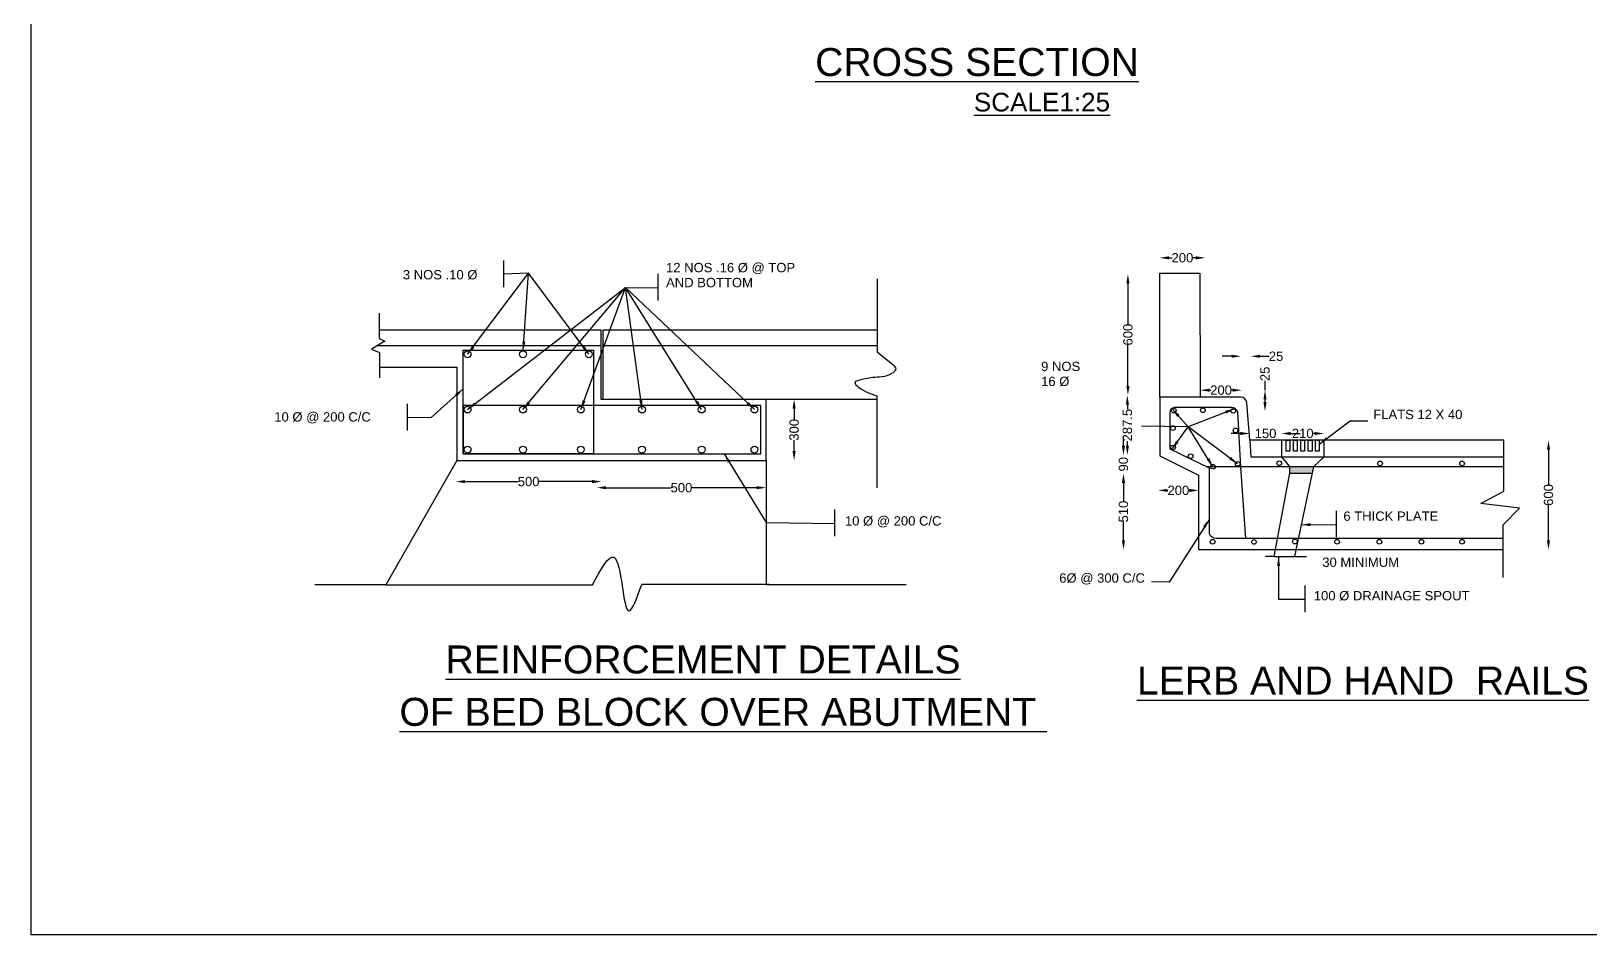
# Model space of a CAD drawing. Header units: millimetres. Extents: x -53215714 to -53198821, y 22130874 to 22141827.
# Drawn here: x -53215714 to -53207363, y 22130874 to 22135719 of the extents above; entities that cross this region are included whole.
import ezdxf

# ---------------------------------------------------------------- set-up
doc = ezdxf.new("R2010")
doc.units = ezdxf.units.MM
doc.header["$MEASUREMENT"] = 0
doc.header["$PDMODE"] = 32
doc.header["$PDSIZE"] = 28
for name, color, linetype in [('DIMENSION', 7, 'Continuous'), ('DRAWING', 2, 'Continuous'), ('TEXT', 7, 'Continuous')]:
    doc.layers.add(name, color=color, linetype=linetype)
doc.styles.get("Standard").update_dxf_attribs({"font": 'arial.ttf', "height": 50})
doc.dimstyles.get("Standard").update_dxf_attribs({"dimtxt": 50, "dimasz": 50, "dimexe": 0.18, "dimexo": 0.0625, "dimgap": 0.09, "dimtad": 0, "dimdec": 0, "dimzin": 0, "dimdsep": 46, "dimtxsty": 'Standard', "dimcen": 0.09, "dimse1": 1, "dimse2": 1, "dimadec": 0, "dimazin": 0, "dimtfac": 1, "dimtdec": 0, "dimtofl": 0, "dimtmove": 0, "dimatfit": 3, "dimfxl": 1, "dimtolj": 1, "dimtzin": 0, "dimarcsym": 0})

# ---------------------------------------------------------------- blocks, each defined once
blk = doc.blocks.new('*D89')
at = {"layer": 'Defpoints', "color": 0, "transparency": 16777216}
for p in [(-53213438.9, 22133298.5), (-53212658.3, 22133304), (-53212658.3, 22133298.5)]:
    blk.add_point(p, dxfattribs=at)
at = {"layer": 'DIMENSION', "color": 0, "lineweight": -2, "transparency": 16777216}
for p, q in [((-53213388.9, 22133304), (-53213103.8, 22133304)), ((-53212708.3, 22133304), (-53212993.4, 22133304))]:
    blk.add_line(p, q, dxfattribs=at)
at = {"layer": 'DIMENSION', "color": 0, "transparency": 16777216}
for points in [[(-53213388.9, 22133312.3), (-53213388.9, 22133295.6), (-53213438.9, 22133304)], [(-53212708.3, 22133312.3), (-53212708.3, 22133295.6), (-53212658.3, 22133304)]]:
    blk.add_solid(points, dxfattribs=at)
at = {"layer": 'DIMENSION', "color": 0, "transparency": 16777216, "insert": (-53213048.6, 22133304), "char_height": 50, "attachment_point": 5}
blk.add_mtext('\\A1;500', dxfattribs=at)
blk = doc.blocks.new('*D90')
at = {"layer": 'Defpoints', "color": 0, "transparency": 16777216}
for p in [(-53212683.3, 22133299.8), (-53211776.6, 22133271.2), (-53211776.6, 22133271.2)]:
    blk.add_point(p, dxfattribs=at)
at = {"layer": 'DIMENSION', "color": 0, "lineweight": -2, "transparency": 16777216}
for p, q in [((-53212633.3, 22133271.2), (-53212285.2, 22133271.2)), ((-53211826.6, 22133271.2), (-53212174.7, 22133271.2))]:
    blk.add_line(p, q, dxfattribs=at)
at = {"layer": 'DIMENSION', "color": 0, "transparency": 16777216}
for points in [[(-53212633.3, 22133279.6), (-53212633.3, 22133262.9), (-53212683.3, 22133271.2)], [(-53211826.6, 22133279.6), (-53211826.6, 22133262.9), (-53211776.6, 22133271.2)]]:
    blk.add_solid(points, dxfattribs=at)
at = {"layer": 'DIMENSION', "color": 0, "transparency": 16777216, "insert": (-53212229.9, 22133271.2), "char_height": 50, "attachment_point": 5}
blk.add_mtext('\\A1;500', dxfattribs=at)
blk = doc.blocks.new('*D91')
at = {"layer": 'Defpoints', "color": 0, "transparency": 16777216}
for p in [(-53211776.6, 22133745.6), (-53211626.1, 22133745.6), (-53211776.6, 22133417.5)]:
    blk.add_point(p, dxfattribs=at)
at = {"layer": 'DIMENSION', "color": 0, "lineweight": -2, "transparency": 16777216}
for p, q in [((-53211626.1, 22133695.6), (-53211626.1, 22133636.7)), ((-53211626.1, 22133467.5), (-53211626.1, 22133526.3))]:
    blk.add_line(p, q, dxfattribs=at)
at = {"layer": 'DIMENSION', "color": 0, "transparency": 16777216}
for points in [[(-53211634.4, 22133695.6), (-53211617.8, 22133695.6), (-53211626.1, 22133745.6)], [(-53211634.4, 22133467.5), (-53211617.8, 22133467.5), (-53211626.1, 22133417.5)]]:
    blk.add_solid(points, dxfattribs=at)
at = {"layer": 'DIMENSION', "color": 0, "transparency": 16777216, "insert": (-53211626.1, 22133581.5), "char_height": 50, "attachment_point": 5, "rotation": 90}
blk.add_mtext('\\A1;300', dxfattribs=at)
blk = doc.blocks.new('*D92')
at = {"layer": 'Defpoints', "color": 0, "transparency": 16777216}
for p in [(-53209675.8, 22133256.8), (-53209675.8, 22133253.8), (-53209458.6, 22133253.8)]:
    blk.add_point(p, dxfattribs=at)
at = {"layer": 'DIMENSION', "color": 0, "lineweight": -2, "transparency": 16777216}
for p, q in [((-53209625.8, 22133256.8), (-53209622.9, 22133256.8)), ((-53209508.6, 22133256.8), (-53209511.6, 22133256.8))]:
    blk.add_line(p, q, dxfattribs=at)
at = {"layer": 'DIMENSION', "color": 0, "transparency": 16777216}
for points in [[(-53209625.8, 22133265.1), (-53209625.8, 22133248.5), (-53209675.8, 22133256.8)], [(-53209508.6, 22133265.1), (-53209508.6, 22133248.5), (-53209458.6, 22133256.8)]]:
    blk.add_solid(points, dxfattribs=at)
at = {"layer": 'DIMENSION', "color": 0, "transparency": 16777216, "insert": (-53209567.2, 22133256.8), "char_height": 50, "attachment_point": 5}
blk.add_mtext('\\A1;200', dxfattribs=at)
blk = doc.blocks.new('*D93')
at = {"layer": 'Defpoints', "color": 0, "transparency": 16777216}
for p in [(-53209867.4, 22133347.2), (-53209867.4, 22132938.9), (-53209861.4, 22132938.9)]:
    blk.add_point(p, dxfattribs=at)
at = {"layer": 'DIMENSION', "color": 0, "lineweight": -2, "transparency": 16777216}
for p, q in [((-53209861.4, 22133297.2), (-53209861.4, 22133198.3)), ((-53209861.4, 22132988.9), (-53209861.4, 22133087.8))]:
    blk.add_line(p, q, dxfattribs=at)
at = {"layer": 'DIMENSION', "color": 0, "transparency": 16777216}
for points in [[(-53209869.7, 22133297.2), (-53209853, 22133297.2), (-53209861.4, 22133347.2)], [(-53209869.7, 22132988.9), (-53209853, 22132988.9), (-53209861.4, 22132938.9)]]:
    blk.add_solid(points, dxfattribs=at)
at = {"layer": 'DIMENSION', "color": 0, "transparency": 16777216, "insert": (-53209861.4, 22133143.1), "char_height": 50, "attachment_point": 5, "rotation": 90}
blk.add_mtext('\\A1;510', dxfattribs=at)
blk = doc.blocks.new('*D94')
at = {"layer": 'Defpoints', "color": 0, "transparency": 16777216}
for p in [(-53209858.6, 22133446.1), (-53209861.4, 22133347.2), (-53209861.4, 22133347.2)]:
    blk.add_point(p, dxfattribs=at)
at = {"layer": 'DIMENSION', "color": 0, "lineweight": -2, "transparency": 16777216}
for p, q in [((-53209861.4, 22133496.1), (-53209861.4, 22133546.1)), ((-53209861.4, 22133297.2), (-53209861.4, 22133247.2))]:
    blk.add_line(p, q, dxfattribs=at)
at = {"layer": 'DIMENSION', "color": 0, "transparency": 16777216}
for points in [[(-53209869.7, 22133496.1), (-53209853, 22133496.1), (-53209861.4, 22133446.1)], [(-53209869.7, 22133297.2), (-53209853, 22133297.2), (-53209861.4, 22133347.2)]]:
    blk.add_solid(points, dxfattribs=at)
at = {"layer": 'DIMENSION', "color": 0, "transparency": 16777216, "insert": (-53209861.4, 22133396.7), "char_height": 50, "attachment_point": 5, "rotation": 90}
blk.add_mtext('\\A1;90', dxfattribs=at)
blk = doc.blocks.new('*D95')
at = {"layer": 'Defpoints', "color": 0, "transparency": 16777216}
for p in [(-53209861.4, 22133767.1), (-53209840.5, 22133767.1), (-53209861.4, 22133446.1)]:
    blk.add_point(p, dxfattribs=at)
at = {"layer": 'DIMENSION', "color": 0, "lineweight": -2, "transparency": 16777216}
for p, q in [((-53209840.5, 22133717.1), (-53209840.5, 22133691.7)), ((-53209840.5, 22133496.1), (-53209840.5, 22133521.5))]:
    blk.add_line(p, q, dxfattribs=at)
at = {"layer": 'DIMENSION', "color": 0, "transparency": 16777216}
for points in [[(-53209848.8, 22133717.1), (-53209832.1, 22133717.1), (-53209840.5, 22133767.1)], [(-53209848.8, 22133496.1), (-53209832.1, 22133496.1), (-53209840.5, 22133446.1)]]:
    blk.add_solid(points, dxfattribs=at)
at = {"layer": 'DIMENSION', "color": 0, "transparency": 16777216, "insert": (-53209840.5, 22133606.6), "char_height": 50, "attachment_point": 5, "rotation": 90}
blk.add_mtext('\\A1;287.5', dxfattribs=at)
blk = doc.blocks.new('*D96')
at = {"layer": 'Defpoints', "color": 0, "transparency": 16777216}
for p in [(-53209840.5, 22134416.2), (-53209837.6, 22134416.2), (-53209840.5, 22133767.1)]:
    blk.add_point(p, dxfattribs=at)
at = {"layer": 'DIMENSION', "color": 0, "lineweight": -2, "transparency": 16777216}
for p, q in [((-53209837.6, 22134366.2), (-53209837.6, 22134147)), ((-53209837.6, 22133817.1), (-53209837.6, 22134036.3))]:
    blk.add_line(p, q, dxfattribs=at)
at = {"layer": 'DIMENSION', "color": 0, "transparency": 16777216}
for points in [[(-53209845.9, 22134366.2), (-53209829.3, 22134366.2), (-53209837.6, 22134416.2)], [(-53209845.9, 22133817.1), (-53209829.3, 22133817.1), (-53209837.6, 22133767.1)]]:
    blk.add_solid(points, dxfattribs=at)
at = {"layer": 'DIMENSION', "color": 0, "transparency": 16777216, "insert": (-53209837.6, 22134091.6), "char_height": 50, "attachment_point": 5, "rotation": 90}
blk.add_mtext('\\A1;600', dxfattribs=at)
blk = doc.blocks.new('*D97')
at = {"layer": 'Defpoints', "color": 0, "transparency": 16777216}
for p in [(-53209424.3, 22134503.6), (-53209667, 22134420.4), (-53209424.3, 22134420.4)]:
    blk.add_point(p, dxfattribs=at)
at = {"layer": 'DIMENSION', "color": 0, "lineweight": -2, "transparency": 16777216}
for p, q in [((-53209617, 22134503.6), (-53209601.3, 22134503.6)), ((-53209474.3, 22134503.6), (-53209490, 22134503.6))]:
    blk.add_line(p, q, dxfattribs=at)
at = {"layer": 'DIMENSION', "color": 0, "transparency": 16777216}
for points in [[(-53209617, 22134511.9), (-53209617, 22134495.3), (-53209667, 22134503.6)], [(-53209474.3, 22134511.9), (-53209474.3, 22134495.3), (-53209424.3, 22134503.6)]]:
    blk.add_solid(points, dxfattribs=at)
at = {"layer": 'DIMENSION', "color": 0, "transparency": 16777216, "insert": (-53209545.7, 22134503.6), "char_height": 50, "attachment_point": 5}
blk.add_mtext('\\A1;200', dxfattribs=at)
blk = doc.blocks.new('*D98')
at = {"layer": 'Defpoints', "color": 0, "transparency": 16777216}
for p in [(-53209449.9, 22133786.5), (-53209226.9, 22133793.9), (-53209226.9, 22133786.5)]:
    blk.add_point(p, dxfattribs=at)
at = {"layer": 'DIMENSION', "color": 0, "lineweight": -2, "transparency": 16777216}
for p, q in [((-53209399.9, 22133793.9), (-53209394.1, 22133793.9)), ((-53209276.9, 22133793.9), (-53209282.7, 22133793.9))]:
    blk.add_line(p, q, dxfattribs=at)
at = {"layer": 'DIMENSION', "color": 0, "transparency": 16777216}
for points in [[(-53209399.9, 22133802.2), (-53209399.9, 22133785.5), (-53209449.9, 22133793.9)], [(-53209276.9, 22133802.2), (-53209276.9, 22133785.5), (-53209226.9, 22133793.9)]]:
    blk.add_solid(points, dxfattribs=at)
at = {"layer": 'DIMENSION', "color": 0, "transparency": 16777216, "insert": (-53209338.4, 22133793.9), "char_height": 50, "attachment_point": 5}
blk.add_mtext('\\A1;200', dxfattribs=at)
blk = doc.blocks.new('*D99')
at = {"layer": 'Defpoints', "color": 0, "transparency": 16777216}
for p in [(-53209180.3, 22133975.7), (-53209232.6, 22133756.1), (-53209180.3, 22133756.1)]:
    blk.add_point(p, dxfattribs=at)
at = {"layer": 'DIMENSION', "color": 0, "lineweight": -2, "transparency": 16777216}
for p, q in [((-53209282.6, 22133975.7), (-53209332.6, 22133975.7)), ((-53209130.3, 22133975.7), (-53209080.3, 22133975.7))]:
    blk.add_line(p, q, dxfattribs=at)
at = {"layer": 'DIMENSION', "color": 0, "transparency": 16777216}
for points in [[(-53209282.6, 22133984.1), (-53209282.6, 22133967.4), (-53209232.6, 22133975.7)], [(-53209130.3, 22133984.1), (-53209130.3, 22133967.4), (-53209180.3, 22133975.7)]]:
    blk.add_solid(points, dxfattribs=at)
at = {"layer": 'DIMENSION', "color": 0, "transparency": 16777216, "insert": (-53209043.8, 22133975.7), "char_height": 50, "attachment_point": 5}
blk.add_mtext('\\A1;25', dxfattribs=at)
blk = doc.blocks.new('*D100')
at = {"layer": 'Defpoints', "color": 0, "transparency": 16777216}
for p in [(-53209103, 22133794.9), (-53209103, 22133794.9), (-53209103, 22133680.7)]:
    blk.add_point(p, dxfattribs=at)
at = {"layer": 'DIMENSION', "color": 0, "lineweight": -2, "transparency": 16777216}
for p, q in [((-53209103, 22133794.9), (-53209103, 22133844.9)), ((-53209103, 22133730.7), (-53209103, 22133744.9))]:
    blk.add_line(p, q, dxfattribs=at)
at = {"layer": 'DIMENSION', "color": 0, "transparency": 16777216}
for points in [[(-53209111.4, 22133744.9), (-53209094.7, 22133744.9), (-53209103, 22133794.9)], [(-53209111.4, 22133730.7), (-53209094.7, 22133730.7), (-53209103, 22133680.7)]]:
    blk.add_solid(points, dxfattribs=at)
at = {"layer": 'DIMENSION', "color": 0, "transparency": 16777216, "insert": (-53209103, 22133881.5), "char_height": 50, "attachment_point": 5, "rotation": 90}
blk.add_mtext('\\A1;25', dxfattribs=at)
blk = doc.blocks.new('*D101')
at = {"layer": 'Defpoints', "color": 0, "transparency": 16777216}
for p in [(-53209185.1, 22133525.3), (-53209015.3, 22133561.8), (-53209015.3, 22133525.3)]:
    blk.add_point(p, dxfattribs=at)
at = {"layer": 'DIMENSION', "color": 0, "lineweight": -2, "transparency": 16777216}
for p, q in [((-53209235.1, 22133561.8), (-53209285.1, 22133561.8)), ((-53208965.3, 22133561.8), (-53208915.3, 22133561.8))]:
    blk.add_line(p, q, dxfattribs=at)
at = {"layer": 'DIMENSION', "color": 0, "transparency": 16777216}
for points in [[(-53209235.1, 22133570.1), (-53209235.1, 22133553.4), (-53209185.1, 22133561.8)], [(-53208965.3, 22133570.1), (-53208965.3, 22133553.4), (-53209015.3, 22133561.8)]]:
    blk.add_solid(points, dxfattribs=at)
at = {"layer": 'DIMENSION', "color": 0, "transparency": 16777216, "insert": (-53209100.2, 22133561.8), "char_height": 50, "attachment_point": 5}
blk.add_mtext('\\A1;150', dxfattribs=at)
blk = doc.blocks.new('*D102')
at = {"layer": 'Defpoints', "color": 0, "transparency": 16777216}
for p in [(-53209015.3, 22133525.3), (-53208786.6, 22133561.8), (-53208786.6, 22133525.3)]:
    blk.add_point(p, dxfattribs=at)
at = {"layer": 'DIMENSION', "color": 0, "lineweight": -2, "transparency": 16777216}
for p, q in [((-53208965.3, 22133561.8), (-53208956.6, 22133561.8)), ((-53208836.6, 22133561.8), (-53208845.3, 22133561.8))]:
    blk.add_line(p, q, dxfattribs=at)
at = {"layer": 'DIMENSION', "color": 0, "transparency": 16777216}
for points in [[(-53208965.3, 22133570.1), (-53208965.3, 22133553.4), (-53209015.3, 22133561.8)], [(-53208836.6, 22133570.1), (-53208836.6, 22133553.4), (-53208786.6, 22133561.8)]]:
    blk.add_solid(points, dxfattribs=at)
at = {"layer": 'DIMENSION', "color": 0, "transparency": 16777216, "insert": (-53208901, 22133561.8), "char_height": 50, "attachment_point": 5}
blk.add_mtext('\\A1;210', dxfattribs=at)
blk = doc.blocks.new('*D103')
at = {"layer": 'Defpoints', "color": 0, "transparency": 16777216}
for p in [(-53207823.9, 22133525.3), (-53207823.9, 22132939), (-53207584, 22132939)]:
    blk.add_point(p, dxfattribs=at)
at = {"layer": 'DIMENSION', "color": 0, "lineweight": -2, "transparency": 16777216}
for p, q in [((-53207584, 22133475.3), (-53207584, 22133287.5)), ((-53207584, 22132989), (-53207584, 22133176.7))]:
    blk.add_line(p, q, dxfattribs=at)
at = {"layer": 'DIMENSION', "color": 0, "transparency": 16777216}
for points in [[(-53207592.3, 22133475.3), (-53207575.7, 22133475.3), (-53207584, 22133525.3)], [(-53207592.3, 22132989), (-53207575.7, 22132989), (-53207584, 22132939)]]:
    blk.add_solid(points, dxfattribs=at)
at = {"layer": 'DIMENSION', "color": 0, "transparency": 16777216, "insert": (-53207584, 22133232.1), "char_height": 50, "attachment_point": 5, "rotation": 90}
blk.add_mtext('\\A1;600', dxfattribs=at)

msp = doc.modelspace()

# ---------------------------------------------------------------- hatches: boundary and pattern name
at = {"layer": 'DRAWING'}
msp.add_hatch(color=0, dxfattribs=at).paths.add_polyline_path([(-53208841.8, 22133384.8), (-53208971.5, 22133384.8), (-53208971.5, 22133349.3), (-53208849.3, 22133349.2)])

# ---------------------------------------------------------------- linework, layer by layer
at = {"layer": 'DIMENSION', "color": 0}
msp.add_lwpolyline([(-53198849.8, 22130874.1), (-53215714, 22130874.1), (-53215714, 22141826.8), (-53198849.8, 22141826.8)], close=True, dxfattribs=at)
at = {"layer": 'DIMENSION'}
for points in [[(-53213181.6, 22134351.9), (-53213181.6, 22134489.2)], [(-53213181.6, 22134346.7), (-53213181.6, 22134483.9)], [(-53212354.8, 22134279.9), (-53212354.8, 22134417.2)], [(-53212354.8, 22134274.7), (-53212354.8, 22134412)], [(-53213698, 22133583.7), (-53213698, 22133721)], [(-53213698, 22133578.5), (-53213698, 22133715.8)], [(-53211407.4, 22133016.2), (-53211407.4, 22133153.5)], [(-53211407.4, 22133011), (-53211407.4, 22133148.3)], [(-53208719.5, 22133010.4), (-53208719.5, 22133147.7)], [(-53208719.5, 22133005.2), (-53208719.5, 22133142.5)], [(-53208888.6, 22132609.6), (-53208888.6, 22132746.9)], [(-53208888.6, 22132604.4), (-53208888.6, 22132741.7)]]:
    msp.add_lwpolyline(points, dxfattribs=at)
at = {"layer": 'DRAWING', "color": 0}
for points in [[(-53207827.1, 22132788.9), (-53207827.1, 22133071.4), (-53207739.9, 22133161.9), (-53207945.8, 22133186.1), (-53207823.9, 22133253.1), (-53207823.9, 22133525.3), (-53209185.1, 22133525.3), (-53209200, 22133727, 0.403796), (-53209232.6, 22133756.1), (-53209667, 22133756.1), (-53209667, 22134420.4), (-53209451.7, 22134420.4), (-53209449.8, 22133756.1)], [(-53207827.1, 22132999), (-53209363.9, 22132999, -0.30793), (-53209401.2, 22133024.4), (-53209401.2, 22133375.6), (-53209610.7, 22133477.9), (-53209610.7, 22133676.1, -0.357765), (-53209588.8, 22133702.8), (-53209282, 22133702.8, -0.34704), (-53209251.2, 22133678.6), (-53209234, 22133381.7), (-53209208.4, 22132999)]]:
    msp.add_lwpolyline(points, format="xyb", dxfattribs=at)
for points in [[(-53211181.2, 22134390.5), (-53211181.2, 22133998.7), (-53211096.7, 22133932.5)], [(-53213849, 22134206.6), (-53213849, 22134070.7), (-53213819.4, 22134055.9), (-53213890.8, 22134014.2), (-53213848.3, 22133995.3), (-53213848.3, 22133859.5)], [(-53213849, 22134117.2), (-53212662.3, 22134117.2), (-53212662.3, 22133745.6), (-53211182.8, 22133745.6)], [(-53212649.1, 22133745.6), (-53212649.1, 22134117.2), (-53211181.2, 22134117.2)], [(-53212662.3, 22134030.9), (-53213860.5, 22134031.9)], [(-53211181.2, 22134030.9), (-53212649.1, 22134030.9)], [(-53213848.3, 22133916.7), (-53213432.5, 22133916.7), (-53213432.5, 22133417.5), (-53211776.6, 22133417.5), (-53211776.6, 22133745.6)], [(-53211182.8, 22133764.5), (-53211182.8, 22133269.8)], [(-53209667, 22133756.1), (-53209667, 22133441.2), (-53209458.6, 22133337.9), (-53209458.6, 22132939), (-53207827.1, 22132939)], [(-53209185.1, 22133525.3), (-53209178.6, 22133436.7), (-53207823.9, 22133436.7)], [(-53209015.3, 22133525.3), (-53209015.3, 22133436.7), (-53208971.5, 22133384.8), (-53208971.5, 22133349.3), (-53209055.1, 22132901.9), (-53209100.1, 22132901.9)], [(-53208944.1, 22132901.9), (-53208841.8, 22133384.8), (-53208786.6, 22133436.7), (-53208786.6, 22133525.3)], [(-53213432.5, 22133417.5), (-53213812.9, 22132749.9), (-53214194.2, 22132749.9)], [(-53211776.6, 22133417.5), (-53211776.6, 22132752.1), (-53211025.3, 22132752.1)], [(-53209419.9, 22133384.8), (-53207823.9, 22133384.8)], [(-53208971.5, 22133349.3), (-53208849.3, 22133349.2)], [(-53209055.1, 22132901.9), (-53208880.6, 22132901.9)], [(-53213812.9, 22132749.9), (-53212707.2, 22132749.9)], [(-53211759.4, 22132752.1), (-53212442.5, 22132752.1)]]:
    msp.add_lwpolyline(points, dxfattribs=at)
for points in [[(-53212700.2, 22133452.2), (-53213399.2, 22133452.2), (-53213399.2, 22134008.2), (-53212700.2, 22134008.2)], [(-53211805.3, 22133712.3), (-53213399.2, 22133712.3), (-53213399.2, 22133452.2), (-53211805.3, 22133452.2)], [(-53208990.5, 22133525.3), (-53208970, 22133525.3), (-53208970, 22133466.4), (-53208990.5, 22133466.4)], [(-53208950.9, 22133525.3), (-53208930.4, 22133525.3), (-53208930.4, 22133466.4), (-53208950.9, 22133466.4)], [(-53208911.8, 22133525.3), (-53208891.2, 22133525.3), (-53208891.2, 22133466.4), (-53208911.8, 22133466.4)], [(-53208871.7, 22133525.3), (-53208851.1, 22133525.3), (-53208851.1, 22133466.4), (-53208871.7, 22133466.4)], [(-53208832.5, 22133525.3), (-53208812, 22133525.3), (-53208812, 22133466.4), (-53208832.5, 22133466.4)]]:
    msp.add_lwpolyline(points, close=True, dxfattribs=at)
for centre, radius in [((-53213375.9, 22133986.3), 18.2), ((-53213078.9, 22133986.3), 18.2), ((-53212725.9, 22133986.3), 18.2), ((-53213375.9, 22133690.1), 18.2), ((-53213078.9, 22133690.1), 18.2), ((-53212768.7, 22133690.1), 18.2), ((-53212440.9, 22133690.1), 18.2), ((-53212121.5, 22133690.1), 18.2), ((-53211838.6, 22133690.1), 18.2), ((-53209592, 22133684.7), 12.5), ((-53209435.5, 22133686.7), 12.5), ((-53209273.3, 22133683.3), 12.5), ((-53209596.1, 22133590.6), 12.5), ((-53209260.8, 22133578.1), 12.5), ((-53213375.9, 22133475.2), 18.2), ((-53213078.9, 22133475.2), 18.2), ((-53212768.7, 22133475.2), 18.2), ((-53212440.9, 22133475.2), 18.2), ((-53212121.5, 22133475.2), 18.2), ((-53211838.6, 22133475.2), 18.2), ((-53209595.7, 22133486.7), 12.5), ((-53209501.7, 22133439.7), 12.5), ((-53209249.7, 22133399.1), 12.5), ((-53209026.5, 22133402.1), 12.5), ((-53208486.7, 22133401.2), 12.5), ((-53208047.3, 22133401.2), 12.5), ((-53209382, 22133383.7), 12.5), ((-53209384.2, 22132981.1), 12.5), ((-53209162, 22132980.1), 12.5), ((-53208943.1, 22132982.4), 12.5), ((-53208716.9, 22132981.1), 12.5), ((-53208490.4, 22132981.1), 12.5), ((-53208265, 22132981.1), 12.5), ((-53208047.3, 22132981.1), 12.5)]:
    msp.add_circle(centre, radius, dxfattribs=at)
for points in [[(-53211096.7, 22133932.5), (-53211081.9, 22133907.4), (-53211104, 22133882.5), (-53211204.1, 22133861.3), (-53211261.9, 22133850.7), (-53211301.3, 22133834.5), (-53211281.5, 22133811), (-53211182.8, 22133764.5)], [(-53212707.2, 22132749.9), (-53212591.7, 22132897.9), (-53212511.7, 22132610.5), (-53212442.5, 22132752.1)]]:
    msp.add_spline(points, degree=3, dxfattribs=at)

# ---------------------------------------------------------------- texts
at = {"layer": 'TEXT', "color": 0}
for s, height, p in [('%%UCROSS SECTION', 150, (-53211513.4, 22135478.2)), ('%%USCALE1:25', 100, (-53210663.2, 22135288.3)), ('3 NOS .10 Ø', 50, (-53213722.5, 22134387.9)), ('12 NOS .16 Ø @ TOP ', 50, (-53212312.3, 22134426.2)), ('AND BOTTOM', 50, (-53212312.3, 22134345.9)), ('9 NOS ', 50, (-53210302.7, 22133896.5)), ('16 Ø', 50, (-53210302.7, 22133816.2)), ('10 Ø @ 200 C/C', 50, (-53214411.5, 22133625.8)), ('FLATS 12 X 40', 50, (-53208523, 22133638.8)), ('10 Ø @ 200 C/C', 50, (-53211353.8, 22133068.4)), ('6 THICK PLATE', 50, (-53208683.2, 22133093.7)), ('6Ø @ 300 C/C', 50, (-53210205.6, 22132762)), ('30 MINIMUM', 50, (-53208796.1, 22132846.6)), ('100 Ø DRAINAGE SPOUT', 50, (-53208841.6, 22132667.1)), ('%%UREINFORCEMENT DETAILS', 150, (-53213493.4, 22132275.3)), ('%%ULERB AND HAND  RAILS', 150, (-53209789.1, 22132162.2)), ('%%UOF BED BLOCK OVER ABUTMENT ', 150, (-53213740.7, 22131994.6))]:
    msp.add_text(s, height=height, dxfattribs=at).set_placement(p)

# ---------------------------------------------------------------- dimensions: what is measured, and where the dimension line sits
at = {"layer": 'DIMENSION', "color": 0}
for base, p1, p2, text, picture, middle in [((-53209424.3, 22134503.6), (-53209667, 22134420.4), (-53209424.3, 22134420.4), '200', '*D97', (-53209545.7, 22134503.6)), ((-53209180.3, 22133975.7), (-53209232.6, 22133756.1), (-53209180.3, 22133756.1), '25', '*D99', (-53209043.8, 22133975.7)), ((-53209226.9, 22133793.9), (-53209449.9, 22133786.5), (-53209226.9, 22133786.5), '200', '*D98', (-53209338.4, 22133793.9)), ((-53209015.3, 22133561.8), (-53209185.1, 22133525.3), (-53209015.3, 22133525.3), '150', '*D101', (-53209100.2, 22133561.8)), ((-53208786.6, 22133561.8), (-53209015.3, 22133525.3), (-53208786.6, 22133525.3), '210', '*D102', (-53208901, 22133561.8)), ((-53212658.3, 22133304), (-53213438.9, 22133298.5), (-53212658.3, 22133298.5), '500', '*D89', (-53213048.6, 22133304)), ((-53211776.6, 22133271.2), (-53212683.3, 22133299.8), (-53211776.6, 22133271.2), '500', '*D90', (-53212229.9, 22133271.2)), ((-53209675.8, 22133256.8), (-53209458.6, 22133253.8), (-53209675.8, 22133253.8), '200', '*D92', (-53209567.2, 22133256.8))]:
    dim = msp.add_linear_dim(base=base, p1=p1, p2=p2, text=text, dimstyle='Standard', dxfattribs=at)
    dim.commit()
    dim.dimension.update_dxf_attribs({"geometry": picture, "text_midpoint": middle})
for base, p1, p2, text, picture, middle in [((-53209837.6, 22134416.2), (-53209840.5, 22133767.1), (-53209840.5, 22134416.2), '600', '*D96', (-53209837.6, 22134091.6)), ((-53209103, 22133794.9), (-53209103, 22133680.7), (-53209103, 22133794.9), '25', '*D100', (-53209103, 22133881.5)), ((-53211626.1, 22133745.6), (-53211776.6, 22133417.5), (-53211776.6, 22133745.6), '300', '*D91', (-53211626.1, 22133581.5)), ((-53209840.5, 22133767.1), (-53209861.4, 22133446.1), (-53209861.4, 22133767.1), '287.5', '*D95', (-53209840.5, 22133606.6)), ((-53209861.4, 22133347.2), (-53209858.6, 22133446.1), (-53209861.4, 22133347.2), '90', '*D94', (-53209861.4, 22133396.7)), ((-53207584, 22132939), (-53207823.9, 22133525.3), (-53207823.9, 22132939), '600', '*D103', (-53207584, 22133232.1)), ((-53209861.4, 22132938.9), (-53209867.4, 22133347.2), (-53209867.4, 22132938.9), '510', '*D93', (-53209861.4, 22133143.1))]:
    dim = msp.add_linear_dim(base=base, p1=p1, p2=p2, angle=90, text=text, dimstyle='Standard', dxfattribs=at)
    dim.commit()
    dim.dimension.update_dxf_attribs({"geometry": picture, "text_midpoint": middle})

# ---------------------------------------------------------------- leaders
for points in [[(-53213375.9, 22133986.3), (-53213049.2, 22134421.1), (-53213181.6, 22134415.3)], [(-53213077.6, 22134004.5), (-53213049.2, 22134421.1)], [(-53212725.9, 22133986.3), (-53213049.2, 22134421.1)], [(-53213375.9, 22133690.1), (-53212529.2, 22134345.1)], [(-53213078.9, 22133690.1), (-53212529.2, 22134345.1)], [(-53212768.7, 22133690.1), (-53212529.2, 22134345.1)], [(-53211838.6, 22133690.1), (-53212529.2, 22134345.1), (-53212354.8, 22134343.4)], [(-53212121.5, 22133690.1), (-53212529.2, 22134345.1)], [(-53212440.9, 22133690.1), (-53212529.2, 22134345.1)], [(-53213399.2, 22133801.1), (-53213571.8, 22133646), (-53213698, 22133647.2)], [(-53209600.2, 22133694.1), (-53209515.3, 22133596.6)], [(-53209267.4, 22133694.3), (-53209515.3, 22133596.6)], [(-53209382, 22133383.7), (-53209515.3, 22133596.6), (-53209764.7, 22133601)], [(-53209603, 22133476.6), (-53209515.3, 22133596.6)], [(-53209249.7, 22133399.1), (-53209515.3, 22133596.6)], [(-53208812, 22133505.3), (-53208646.2, 22133629.7), (-53208552.6, 22133629)], [(-53212000.3, 22133452.2), (-53211776.6, 22133084.8), (-53211407.4, 22133079.6)], [(-53209401.2, 22133102.6), (-53209616.3, 22132764.5), (-53209712.1, 22132766.3)], [(-53208907.9, 22133072.6), (-53208719.5, 22133073.9)], [(-53209030.5, 22132901.9), (-53209030.5, 22132673), (-53208888.6, 22132673)]]:
    msp.add_leader(points, dimstyle='Standard', override={"dimgap": 0.09, "dimtad": 0}, dxfattribs=at)

doc.saveas('drawing.dxf')
